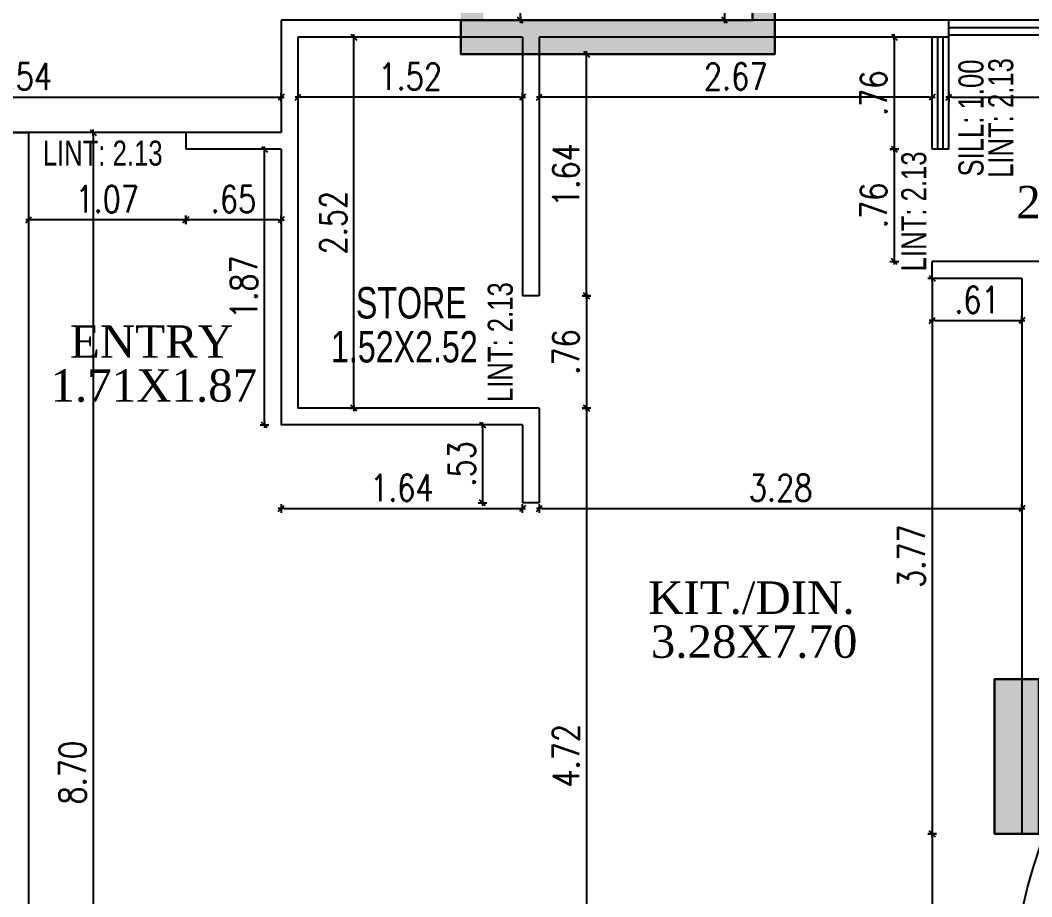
# Model space of a CAD drawing. Header units: inches. Extents: x 14235 to 14499, y 0 to 2549.
# Drawn here: x 14306.08 to 14312.95, y 2358.9 to 2364.85 of the extents above; entities that cross this region are included whole.
import ezdxf
from ezdxf.enums import TextEntityAlignment as Align

# ---------------------------------------------------------------- set-up
doc = ezdxf.new("R2010")
doc.units = ezdxf.units.IN
doc.header["$LTSCALE"] = 0.25
doc.header["$MEASUREMENT"] = 0
doc.header["$PDMODE"] = 35
doc.layers.add('P-COL', color=7, linetype='Continuous', lineweight=30)
doc.layers.add('P-COLHAT', color=8, linetype='Continuous', lineweight=25)
for name, color, linetype in [('steel', 251, 'Continuous'), ('text-large', 7, 'Continuous'), ('wall', 7, 'Continuous'), ('wall hatch', 7, 'Continuous'), ('windows', 106, 'Continuous'), ('WORK TEX', 6, 'Continuous'), ('WORKING DIM', 7, 'Continuous')]:
    doc.layers.add(name, color=color, linetype=linetype)
doc.styles.add('ARIAL', font='TIMES_0.TTF')
doc.styles.add('ARL', font='swisscl_0.ttf')
doc.styles.add('romans', font='romans.shx', dxfattribs={"width": 0.8})
doc.dimstyles.new('121', dxfattribs={"dimscale": 0.1, "dimtxt": 1.8, "dimasz": 0.2, "dimexe": 0.03125, "dimexo": 0.25, "dimgap": 0.5, "dimtad": 1, "dimzin": 4, "dimdsep": 46, "dimtxsty": 'romans', "dimblk1": 'MINITICK', "dimblk2": 'MINITICK', "dimsah": 1, "dimcen": 1, "dimse1": 1, "dimse2": 1, "dimclrd": 252, "dimclre": 256, "dimclrt": 7, "dimadec": 3, "dimazin": 0, "dimtfac": 0.8, "dimtix": 1, "dimtmove": 2, "dimatfit": 3, "dimfxl": 0, "dimtolj": 1, "dimtzin": 3, "dimarcsym": 0})

# ---------------------------------------------------------------- blocks, each defined once
blk = doc.blocks.new('B')
at = {"layer": 'P-COLHAT', "ltscale": 10}
blk.add_hatch(color=256, dxfattribs=at).paths.add_polyline_path([(13.6101, -13.2006), (15.5918, -13.2006), (15.5918, -9.1991), (13.6101, -9.1991), (13.6101, -8.9691), (15.7442, -8.9691), (15.7442, -13.4306), (13.6101, -13.4306)])
at = {"layer": 'P-COLHAT', "lineweight": 30}
blk.add_hatch(color=256, dxfattribs=at).paths.add_polyline_path([(17.5354, -17.6765), (17.2354, -17.6765), (17.2354, -18.7265), (17.5354, -18.7265)])
at = {"layer": 'P-COL', "ltscale": 10}
blk.add_lwpolyline([(13.6101, -13.2006), (15.5918, -13.2006), (15.5918, -9.1991), (13.6101, -9.1991), (13.6101, -8.9691), (15.7442, -8.9691), (15.7442, -13.4306), (13.6101, -13.4306)], close=True, dxfattribs=at)
at = {"layer": 'P-COL'}
blk.add_lwpolyline([(17.5354, -17.6765), (17.2354, -17.6765), (17.2354, -18.7265), (17.5354, -18.7265)], close=True, dxfattribs=at)
blk = doc.blocks.new('MINITICK')
at = {"color": 7}
for p, q in [((1, 1), (-1, -1)), ((-1, 0), (1, 0)), ((0, -1.5), (0, 1.5))]:
    blk.add_line(p, q, dxfattribs=at)
blk = doc.blocks.new('*D108')
at = {"layer": 'Defpoints', "color": 0, "transparency": 16777216}
for p in [(14309.2261, 2365.3663), (14309.4786, 2365.3663), (14309.2261, 2364.8518)]:
    blk.add_point(p, dxfattribs=at)
at = {"layer": 'WORKING DIM', "color": 252, "lineweight": -2, "transparency": 16777216}
blk.add_line((14309.4786, 2364.8718), (14309.4786, 2365.3463), dxfattribs=at)
at = {"layer": 'WORKING DIM', "color": 252, "lineweight": -2, "transparency": 16777216, "xscale": 0.02, "yscale": 0.02, "zscale": 0.02}
for p, rotation in [((14309.4786, 2365.3663), 90), ((14309.4786, 2364.8518), 270)]:
    blk.add_blockref('MINITICK', p, dxfattribs=dict(at, rotation=rotation))
at = {"layer": 'WORKING DIM', "color": 7, "transparency": 16777216, "insert": (14309.3386, 2365.109), "char_height": 0.18, "attachment_point": 5, "rotation": 90, "style": 'romans'}
blk.add_mtext('\\A1;.51', dxfattribs=at)
blk = doc.blocks.new('*D110')
at = {"layer": 'Defpoints', "color": 0, "transparency": 16777216}
for p in [(14310.6727, 2366.7954), (14310.6727, 2364.8518), (14310.8659, 2364.8518)]:
    blk.add_point(p, dxfattribs=at)
at = {"layer": 'WORKING DIM', "color": 252, "lineweight": -2, "transparency": 16777216}
blk.add_line((14310.8659, 2366.7754), (14310.8659, 2364.8718), dxfattribs=at)
at = {"layer": 'WORKING DIM', "color": 252, "lineweight": -2, "transparency": 16777216, "xscale": 0.02, "yscale": 0.02, "zscale": 0.02}
for p, rotation in [((14310.8659, 2366.7954), 90), ((14310.8659, 2364.8518), 270)]:
    blk.add_blockref('MINITICK', p, dxfattribs=dict(at, rotation=rotation))
at = {"layer": 'WORKING DIM', "color": 7, "transparency": 16777216, "insert": (14310.7259, 2365.8236), "char_height": 0.18, "attachment_point": 5, "rotation": 90, "style": 'romans'}
blk.add_mtext('\\A1;1.94', dxfattribs=at)
blk = doc.blocks.new('*D311')
at = {"layer": 'Defpoints', "color": 0, "transparency": 16777216}
for p in [(14304.3099, 2364.4707), (14307.8541, 2364.4707), (14307.8541, 2364.3295)]:
    blk.add_point(p, dxfattribs=at)
at = {"layer": 'WORKING DIM', "color": 252, "lineweight": -2, "transparency": 16777216}
blk.add_line((14304.3299, 2364.3295), (14307.8341, 2364.3295), dxfattribs=at)
at = {"layer": 'WORKING DIM', "color": 252, "lineweight": -2, "transparency": 16777216, "xscale": 0.02, "yscale": 0.02, "zscale": 0.02, "rotation": 180}
blk.add_blockref('MINITICK', (14304.3099, 2364.3295), dxfattribs=at)
at = {"layer": 'WORKING DIM', "color": 252, "lineweight": -2, "transparency": 16777216, "xscale": 0.02, "yscale": 0.02, "zscale": 0.02}
blk.add_blockref('MINITICK', (14307.8541, 2364.3295), dxfattribs=at)
at = {"layer": 'WORKING DIM', "color": 7, "transparency": 16777216, "insert": (14306.082, 2364.4695), "char_height": 0.18, "attachment_point": 5, "style": 'romans'}
blk.add_mtext('\\A1;3.54', dxfattribs=at)
blk = doc.blocks.new('*D111')
at = {"layer": 'Defpoints', "color": 0, "transparency": 16777216}
for p in [(14307.2062, 2363.9753), (14307.8541, 2363.9753), (14307.2062, 2363.4963)]:
    blk.add_point(p, dxfattribs=at)
at = {"layer": 'WORKING DIM', "color": 252, "lineweight": -2, "transparency": 16777216}
blk.add_line((14307.8341, 2363.4963), (14307.2262, 2363.4963), dxfattribs=at)
at = {"layer": 'WORKING DIM', "color": 252, "lineweight": -2, "transparency": 16777216, "xscale": 0.02, "yscale": 0.02, "zscale": 0.02, "rotation": 180}
blk.add_blockref('MINITICK', (14307.2062, 2363.4963), dxfattribs=at)
at = {"layer": 'WORKING DIM', "color": 252, "lineweight": -2, "transparency": 16777216, "xscale": 0.02, "yscale": 0.02, "zscale": 0.02}
blk.add_blockref('MINITICK', (14307.8541, 2363.4963), dxfattribs=at)
at = {"layer": 'WORKING DIM', "color": 7, "transparency": 16777216, "insert": (14307.5302, 2363.6363), "char_height": 0.18, "attachment_point": 5, "style": 'romans'}
blk.add_mtext('\\A1;.65', dxfattribs=at)
blk = doc.blocks.new('*D112')
at = {"layer": 'Defpoints', "color": 0, "transparency": 16777216}
for p in [(14306.1392, 2364.0324), (14307.2062, 2364.0324), (14306.1392, 2363.4963)]:
    blk.add_point(p, dxfattribs=at)
at = {"layer": 'WORKING DIM', "color": 252, "lineweight": -2, "transparency": 16777216}
blk.add_line((14307.1862, 2363.4963), (14306.1592, 2363.4963), dxfattribs=at)
at = {"layer": 'WORKING DIM', "color": 252, "lineweight": -2, "transparency": 16777216, "xscale": 0.02, "yscale": 0.02, "zscale": 0.02, "rotation": 180}
blk.add_blockref('MINITICK', (14306.1392, 2363.4963), dxfattribs=at)
at = {"layer": 'WORKING DIM', "color": 252, "lineweight": -2, "transparency": 16777216, "xscale": 0.02, "yscale": 0.02, "zscale": 0.02}
blk.add_blockref('MINITICK', (14307.2062, 2363.4963), dxfattribs=at)
at = {"layer": 'WORKING DIM', "color": 7, "transparency": 16777216, "insert": (14306.6727, 2363.6363), "char_height": 0.18, "attachment_point": 5, "style": 'romans'}
blk.add_mtext('\\A1;1.07', dxfattribs=at)
blk = doc.blocks.new('*D113')
at = {"layer": 'Defpoints', "color": 0, "transparency": 16777216}
for p in [(14307.7411, 2363.9753), (14307.8541, 2363.9753), (14307.8541, 2362.1031)]:
    blk.add_point(p, dxfattribs=at)
at = {"layer": 'WORKING DIM', "color": 252, "lineweight": -2, "transparency": 16777216}
blk.add_line((14307.7411, 2362.1231), (14307.7411, 2363.9553), dxfattribs=at)
at = {"layer": 'WORKING DIM', "color": 252, "lineweight": -2, "transparency": 16777216, "xscale": 0.02, "yscale": 0.02, "zscale": 0.02}
for p, rotation in [((14307.7411, 2363.9753), 90), ((14307.7411, 2362.1031), 270)]:
    blk.add_blockref('MINITICK', p, dxfattribs=dict(at, rotation=rotation))
at = {"layer": 'WORKING DIM', "color": 7, "transparency": 16777216, "insert": (14307.6011, 2363.0392), "char_height": 0.18, "attachment_point": 5, "rotation": 90, "style": 'romans'}
blk.add_mtext('\\A1;1.87', dxfattribs=at)
blk = doc.blocks.new('*D114')
at = {"layer": 'Defpoints', "color": 0, "transparency": 16777216}
for p in [(14307.8541, 2362.1031), (14309.4928, 2362.1031), (14309.4928, 2361.5363)]:
    blk.add_point(p, dxfattribs=at)
at = {"layer": 'WORKING DIM', "color": 252, "lineweight": -2, "transparency": 16777216}
blk.add_line((14307.8741, 2361.5363), (14309.4728, 2361.5363), dxfattribs=at)
at = {"layer": 'WORKING DIM', "color": 252, "lineweight": -2, "transparency": 16777216, "xscale": 0.02, "yscale": 0.02, "zscale": 0.02, "rotation": 180}
blk.add_blockref('MINITICK', (14307.8541, 2361.5363), dxfattribs=at)
at = {"layer": 'WORKING DIM', "color": 252, "lineweight": -2, "transparency": 16777216, "xscale": 0.02, "yscale": 0.02, "zscale": 0.02}
blk.add_blockref('MINITICK', (14309.4928, 2361.5363), dxfattribs=at)
at = {"layer": 'WORKING DIM', "color": 7, "transparency": 16777216, "insert": (14308.6735, 2361.6763), "char_height": 0.18, "attachment_point": 5, "style": 'romans'}
blk.add_mtext('\\A1;1.64', dxfattribs=at)
blk = doc.blocks.new('*D115')
at = {"layer": 'Defpoints', "color": 0, "transparency": 16777216}
for p in [(14309.4928, 2362.1031), (14309.2212, 2361.5744), (14309.4928, 2361.5744)]:
    blk.add_point(p, dxfattribs=at)
at = {"layer": 'WORKING DIM', "color": 252, "lineweight": -2, "transparency": 16777216}
blk.add_line((14309.2212, 2362.0831), (14309.2212, 2361.5944), dxfattribs=at)
at = {"layer": 'WORKING DIM', "color": 252, "lineweight": -2, "transparency": 16777216, "xscale": 0.02, "yscale": 0.02, "zscale": 0.02}
for p, rotation in [((14309.2212, 2362.1031), 90), ((14309.2212, 2361.5744), 270)]:
    blk.add_blockref('MINITICK', p, dxfattribs=dict(at, rotation=rotation))
at = {"layer": 'WORKING DIM', "color": 7, "transparency": 16777216, "insert": (14309.0812, 2361.8388), "char_height": 0.18, "attachment_point": 5, "rotation": 90, "style": 'romans'}
blk.add_mtext('\\A1;.53', dxfattribs=at)
blk = doc.blocks.new('*D116')
at = {"layer": 'Defpoints', "color": 0, "transparency": 16777216}
for p in [(14312.2748, 2364.7375), (14312.018, 2363.9753), (14312.3892, 2363.9753)]:
    blk.add_point(p, dxfattribs=at)
at = {"layer": 'WORKING DIM', "color": 252, "lineweight": -2, "transparency": 16777216}
blk.add_line((14312.018, 2364.7175), (14312.018, 2363.9953), dxfattribs=at)
at = {"layer": 'WORKING DIM', "color": 252, "lineweight": -2, "transparency": 16777216, "xscale": 0.02, "yscale": 0.02, "zscale": 0.02}
for p, rotation in [((14312.018, 2364.7375), 90), ((14312.018, 2363.9753), 270)]:
    blk.add_blockref('MINITICK', p, dxfattribs=dict(at, rotation=rotation))
at = {"layer": 'WORKING DIM', "color": 7, "transparency": 16777216, "insert": (14311.878, 2364.3564), "char_height": 0.18, "attachment_point": 5, "rotation": 90, "style": 'romans'}
blk.add_mtext('\\A1;.76', dxfattribs=at)
blk = doc.blocks.new('*D117')
at = {"layer": 'Defpoints', "color": 0, "transparency": 16777216}
for p in [(14312.2748, 2363.0988), (14312.8846, 2363.0988), (14312.8846, 2362.8129)]:
    blk.add_point(p, dxfattribs=at)
at = {"layer": 'WORKING DIM', "color": 252, "lineweight": -2, "transparency": 16777216}
blk.add_line((14312.2948, 2362.8129), (14312.8646, 2362.8129), dxfattribs=at)
at = {"layer": 'WORKING DIM', "color": 252, "lineweight": -2, "transparency": 16777216, "xscale": 0.02, "yscale": 0.02, "zscale": 0.02, "rotation": 180}
blk.add_blockref('MINITICK', (14312.2748, 2362.8129), dxfattribs=at)
at = {"layer": 'WORKING DIM', "color": 252, "lineweight": -2, "transparency": 16777216, "xscale": 0.02, "yscale": 0.02, "zscale": 0.02}
blk.add_blockref('MINITICK', (14312.8846, 2362.8129), dxfattribs=at)
at = {"layer": 'WORKING DIM', "color": 7, "transparency": 16777216, "insert": (14312.5797, 2362.9529), "char_height": 0.18, "attachment_point": 5, "style": 'romans'}
blk.add_mtext('\\A1;.61', dxfattribs=at)
blk = doc.blocks.new('*D118')
at = {"layer": 'Defpoints', "color": 0, "transparency": 16777216}
for p in [(14312.2748, 2363.9753), (14312.018, 2363.2131), (14312.2748, 2363.2131)]:
    blk.add_point(p, dxfattribs=at)
at = {"layer": 'WORKING DIM', "color": 252, "lineweight": -2, "transparency": 16777216}
blk.add_line((14312.018, 2363.9553), (14312.018, 2363.2331), dxfattribs=at)
at = {"layer": 'WORKING DIM', "color": 252, "lineweight": -2, "transparency": 16777216, "xscale": 0.02, "yscale": 0.02, "zscale": 0.02}
for p, rotation in [((14312.018, 2363.9753), 90), ((14312.018, 2363.2131), 270)]:
    blk.add_blockref('MINITICK', p, dxfattribs=dict(at, rotation=rotation))
at = {"layer": 'WORKING DIM', "color": 7, "transparency": 16777216, "insert": (14311.878, 2363.5942), "char_height": 0.18, "attachment_point": 5, "rotation": 90, "style": 'romans'}
blk.add_mtext('\\A1;.76', dxfattribs=at)
blk = doc.blocks.new('*D119')
at = {"layer": 'Defpoints', "color": 0, "transparency": 16777216}
for p in [(14309.6071, 2364.5556), (14312.2748, 2364.5556), (14309.6071, 2364.3295)]:
    blk.add_point(p, dxfattribs=at)
at = {"layer": 'WORKING DIM', "color": 252, "lineweight": -2, "transparency": 16777216}
blk.add_line((14312.2548, 2364.3295), (14309.6271, 2364.3295), dxfattribs=at)
at = {"layer": 'WORKING DIM', "color": 252, "lineweight": -2, "transparency": 16777216, "xscale": 0.02, "yscale": 0.02, "zscale": 0.02, "rotation": 180}
blk.add_blockref('MINITICK', (14309.6071, 2364.3295), dxfattribs=at)
at = {"layer": 'WORKING DIM', "color": 252, "lineweight": -2, "transparency": 16777216, "xscale": 0.02, "yscale": 0.02, "zscale": 0.02}
blk.add_blockref('MINITICK', (14312.2748, 2364.3295), dxfattribs=at)
at = {"layer": 'WORKING DIM', "color": 7, "transparency": 16777216, "insert": (14310.941, 2364.4695), "char_height": 0.18, "attachment_point": 5, "style": 'romans'}
blk.add_mtext('\\A1;2.67', dxfattribs=at)
blk = doc.blocks.new('*D120')
at = {"layer": 'Defpoints', "color": 0, "transparency": 16777216}
for p in [(14309.6836, 2364.6218), (14309.9281, 2364.6218), (14309.6071, 2362.9797)]:
    blk.add_point(p, dxfattribs=at)
at = {"layer": 'WORKING DIM', "color": 252, "lineweight": -2, "transparency": 16777216}
blk.add_line((14309.9281, 2362.9997), (14309.9281, 2364.6018), dxfattribs=at)
at = {"layer": 'WORKING DIM', "color": 252, "lineweight": -2, "transparency": 16777216, "xscale": 0.02, "yscale": 0.02, "zscale": 0.02}
for p, rotation in [((14309.9281, 2364.6218), 90), ((14309.9281, 2362.9797), 270)]:
    blk.add_blockref('MINITICK', p, dxfattribs=dict(at, rotation=rotation))
at = {"layer": 'WORKING DIM', "color": 7, "transparency": 16777216, "insert": (14309.7881, 2363.8007), "char_height": 0.18, "attachment_point": 5, "rotation": 90, "style": 'romans'}
blk.add_mtext('\\A1;1.64', dxfattribs=at)
blk = doc.blocks.new('*D121')
at = {"layer": 'Defpoints', "color": 0, "transparency": 16777216}
for p in [(14309.4928, 2362.9797), (14309.4928, 2362.2175), (14309.9281, 2362.2175)]:
    blk.add_point(p, dxfattribs=at)
at = {"layer": 'WORKING DIM', "color": 252, "lineweight": -2, "transparency": 16777216}
blk.add_line((14309.9281, 2362.9597), (14309.9281, 2362.2375), dxfattribs=at)
at = {"layer": 'WORKING DIM', "color": 252, "lineweight": -2, "transparency": 16777216, "xscale": 0.02, "yscale": 0.02, "zscale": 0.02}
for p, rotation in [((14309.9281, 2362.9797), 90), ((14309.9281, 2362.2175), 270)]:
    blk.add_blockref('MINITICK', p, dxfattribs=dict(at, rotation=rotation))
at = {"layer": 'WORKING DIM', "color": 7, "transparency": 16777216, "insert": (14309.7881, 2362.5986), "char_height": 0.18, "attachment_point": 5, "rotation": 90, "style": 'romans'}
blk.add_mtext('\\A1;.76', dxfattribs=at)
blk = doc.blocks.new('*D122')
at = {"layer": 'Defpoints', "color": 0, "transparency": 16777216}
for p in [(14312.8846, 2363.0988), (14312.2748, 2359.3259), (14312.8846, 2359.3259)]:
    blk.add_point(p, dxfattribs=at)
at = {"layer": 'WORKING DIM', "color": 252, "lineweight": -2, "transparency": 16777216}
blk.add_line((14312.2748, 2363.0788), (14312.2748, 2359.3459), dxfattribs=at)
at = {"layer": 'WORKING DIM', "color": 252, "lineweight": -2, "transparency": 16777216, "xscale": 0.02, "yscale": 0.02, "zscale": 0.02}
for p, rotation in [((14312.2748, 2363.0988), 90), ((14312.2748, 2359.3259), 270)]:
    blk.add_blockref('MINITICK', p, dxfattribs=dict(at, rotation=rotation))
at = {"layer": 'WORKING DIM', "color": 7, "transparency": 16777216, "insert": (14312.1348, 2361.2123), "char_height": 0.18, "attachment_point": 5, "rotation": 90, "style": 'romans'}
blk.add_mtext('\\A1;3.77', dxfattribs=at)
blk = doc.blocks.new('*D123')
at = {"layer": 'Defpoints', "color": 0, "transparency": 16777216}
for p in [(14307.9684, 2364.5451), (14309.4928, 2364.5451), (14307.9684, 2364.3295)]:
    blk.add_point(p, dxfattribs=at)
at = {"layer": 'WORKING DIM', "color": 252, "lineweight": -2, "transparency": 16777216}
blk.add_line((14309.4728, 2364.3295), (14307.9884, 2364.3295), dxfattribs=at)
at = {"layer": 'WORKING DIM', "color": 252, "lineweight": -2, "transparency": 16777216, "xscale": 0.02, "yscale": 0.02, "zscale": 0.02, "rotation": 180}
blk.add_blockref('MINITICK', (14307.9684, 2364.3295), dxfattribs=at)
at = {"layer": 'WORKING DIM', "color": 252, "lineweight": -2, "transparency": 16777216, "xscale": 0.02, "yscale": 0.02, "zscale": 0.02}
blk.add_blockref('MINITICK', (14309.4928, 2364.3295), dxfattribs=at)
at = {"layer": 'WORKING DIM', "color": 7, "transparency": 16777216, "insert": (14308.7306, 2364.4695), "char_height": 0.18, "attachment_point": 5, "style": 'romans'}
blk.add_mtext('\\A1;1.52', dxfattribs=at)
blk = doc.blocks.new('*D124')
at = {"layer": 'Defpoints', "color": 0, "transparency": 16777216}
for p in [(14308.3482, 2364.7375), (14308.7306, 2364.7375), (14308.476, 2362.2175)]:
    blk.add_point(p, dxfattribs=at)
at = {"layer": 'WORKING DIM', "color": 252, "lineweight": -2, "transparency": 16777216}
blk.add_line((14308.3482, 2362.2375), (14308.3482, 2364.7175), dxfattribs=at)
at = {"layer": 'WORKING DIM', "color": 252, "lineweight": -2, "transparency": 16777216, "xscale": 0.02, "yscale": 0.02, "zscale": 0.02}
for p, rotation in [((14308.3482, 2364.7375), 90), ((14308.3482, 2362.2175), 270)]:
    blk.add_blockref('MINITICK', p, dxfattribs=dict(at, rotation=rotation))
at = {"layer": 'WORKING DIM', "color": 7, "transparency": 16777216, "insert": (14308.2082, 2363.4775), "char_height": 0.18, "attachment_point": 5, "rotation": 90, "style": 'romans'}
blk.add_mtext('\\A1;2.52', dxfattribs=at)
blk = doc.blocks.new('*D125')
at = {"layer": 'Defpoints', "color": 0, "transparency": 16777216}
for p in [(14309.6071, 2362.2175), (14309.55, 2357.4966), (14309.9281, 2357.4966)]:
    blk.add_point(p, dxfattribs=at)
at = {"layer": 'WORKING DIM', "color": 252, "lineweight": -2, "transparency": 16777216}
blk.add_line((14309.9281, 2362.1975), (14309.9281, 2357.5166), dxfattribs=at)
at = {"layer": 'WORKING DIM', "color": 252, "lineweight": -2, "transparency": 16777216, "xscale": 0.02, "yscale": 0.02, "zscale": 0.02}
for p, rotation in [((14309.9281, 2362.2175), 90), ((14309.9281, 2357.4966), 270)]:
    blk.add_blockref('MINITICK', p, dxfattribs=dict(at, rotation=rotation))
at = {"layer": 'WORKING DIM', "color": 7, "transparency": 16777216, "insert": (14309.7881, 2359.857), "char_height": 0.18, "attachment_point": 5, "rotation": 90, "style": 'romans'}
blk.add_mtext('\\A1;4.72', dxfattribs=at)
blk = doc.blocks.new('*D140')
at = {"layer": 'Defpoints', "color": 0, "transparency": 16777216}
for p in [(14312.6989, 2359.3259), (14312.2748, 2357.4966), (14312.6989, 2357.4966)]:
    blk.add_point(p, dxfattribs=at)
at = {"layer": 'WORKING DIM', "color": 252, "lineweight": -2, "transparency": 16777216}
blk.add_line((14312.2748, 2359.3059), (14312.2748, 2357.5166), dxfattribs=at)
at = {"layer": 'WORKING DIM', "color": 252, "lineweight": -2, "transparency": 16777216, "xscale": 0.02, "yscale": 0.02, "zscale": 0.02}
for p, rotation in [((14312.2748, 2359.3259), 90), ((14312.2748, 2357.4966), 270)]:
    blk.add_blockref('MINITICK', p, dxfattribs=dict(at, rotation=rotation))
at = {"layer": 'WORKING DIM', "color": 7, "transparency": 16777216, "insert": (14312.1348, 2358.4113), "char_height": 0.18, "attachment_point": 5, "rotation": 90, "style": 'romans'}
blk.add_mtext('\\A1;1.83', dxfattribs=at)
blk = doc.blocks.new('*D312')
at = {"layer": 'Defpoints', "color": 0, "transparency": 16777216}
for p in [(14312.3892, 2364.6622), (14314.7901, 2364.6622), (14314.7901, 2364.3295)]:
    blk.add_point(p, dxfattribs=at)
at = {"layer": 'WORKING DIM', "color": 252, "lineweight": -2, "transparency": 16777216}
blk.add_line((14312.4092, 2364.3295), (14314.7701, 2364.3295), dxfattribs=at)
at = {"layer": 'WORKING DIM', "color": 252, "lineweight": -2, "transparency": 16777216, "xscale": 0.02, "yscale": 0.02, "zscale": 0.02, "rotation": 180}
blk.add_blockref('MINITICK', (14312.3892, 2364.3295), dxfattribs=at)
at = {"layer": 'WORKING DIM', "color": 252, "lineweight": -2, "transparency": 16777216, "xscale": 0.02, "yscale": 0.02, "zscale": 0.02}
blk.add_blockref('MINITICK', (14314.7901, 2364.3295), dxfattribs=at)
at = {"layer": 'WORKING DIM', "color": 7, "transparency": 16777216, "insert": (14313.5896, 2364.4695), "char_height": 0.18, "attachment_point": 5, "style": 'romans'}
blk.add_mtext('\\A1;2.40', dxfattribs=at)
blk = doc.blocks.new('*D332')
at = {"layer": 'Defpoints', "color": 0, "transparency": 16777216}
for p in [(14306.2591, 2364.0896), (14306.3306, 2355.3931), (14306.5768, 2355.3931)]:
    blk.add_point(p, dxfattribs=at)
at = {"layer": 'WORKING DIM', "color": 252, "lineweight": -2, "transparency": 16777216}
blk.add_line((14306.5768, 2364.0696), (14306.5768, 2355.4131), dxfattribs=at)
at = {"layer": 'WORKING DIM', "color": 252, "lineweight": -2, "transparency": 16777216, "xscale": 0.02, "yscale": 0.02, "zscale": 0.02}
for p, rotation in [((14306.5768, 2364.0896), 90), ((14306.5768, 2355.3931), 270)]:
    blk.add_blockref('MINITICK', p, dxfattribs=dict(at, rotation=rotation))
at = {"layer": 'WORKING DIM', "color": 7, "transparency": 16777216, "insert": (14306.4368, 2359.7414), "char_height": 0.18, "attachment_point": 5, "rotation": 90, "style": 'romans'}
blk.add_mtext('\\A1;8.70', dxfattribs=at)
blk = doc.blocks.new('*D362')
at = {"layer": 'Defpoints', "color": 0, "transparency": 16777216}
for p in [(14309.6071, 2361.8959), (14312.8846, 2361.8959), (14312.8846, 2361.5363)]:
    blk.add_point(p, dxfattribs=at)
at = {"layer": 'WORKING DIM', "color": 252, "lineweight": -2, "transparency": 16777216}
blk.add_line((14309.6271, 2361.5363), (14312.8646, 2361.5363), dxfattribs=at)
at = {"layer": 'WORKING DIM', "color": 252, "lineweight": -2, "transparency": 16777216, "xscale": 0.02, "yscale": 0.02, "zscale": 0.02, "rotation": 180}
blk.add_blockref('MINITICK', (14309.6071, 2361.5363), dxfattribs=at)
at = {"layer": 'WORKING DIM', "color": 252, "lineweight": -2, "transparency": 16777216, "xscale": 0.02, "yscale": 0.02, "zscale": 0.02}
blk.add_blockref('MINITICK', (14312.8846, 2361.5363), dxfattribs=at)
at = {"layer": 'WORKING DIM', "color": 7, "transparency": 16777216, "insert": (14311.2459, 2361.6763), "char_height": 0.18, "attachment_point": 5, "style": 'romans'}
blk.add_mtext('\\A1;3.28', dxfattribs=at)

msp = doc.modelspace()

# ---------------------------------------------------------------- hatches: boundary and pattern name
at = {"layer": 'wall hatch'}
h = msp.add_hatch(color=8, dxfattribs=at)
h.dxf.hatch_style = 1
h.paths.add_polyline_path([(14309.2261, 2368.8533), (14309.0736, 2368.8533), (14309.0736, 2368.3388), (14309.2261, 2368.3388)], flags=17)
h.paths.add_polyline_path([(14309.2261, 2367.4242), (14309.0736, 2367.4242), (14309.0736, 2366.2809), (14309.2261, 2366.2809), (14309.2261, 2366.7954), (14311.0553, 2366.7954), (14311.0553, 2364.8518), (14311.2078, 2364.8518), (14311.2078, 2368.8533), (14311.0553, 2368.8533), (14311.0553, 2366.9097), (14309.2261, 2366.9097)])
h.paths.add_polyline_path([(14309.2261, 2365.3663), (14309.0736, 2365.3663), (14309.0736, 2364.8518), (14309.2261, 2364.8518)], flags=17)

# ---------------------------------------------------------------- linework, layer by layer
at = {"layer": 'steel'}
for p, q in [((14314.7901, 2364.8518), (14312.3892, 2364.8518)), ((14314.7901, 2364.801), (14312.3892, 2364.801)), ((14314.7901, 2364.7502), (14312.3892, 2364.7502))]:
    msp.add_line(p, q, dxfattribs=at)
at = {"layer": 'wall'}
for p, q in [((14307.8541, 2364.8518), (14307.8541, 2364.0896)), ((14312.3892, 2364.8518), (14307.8541, 2364.8518)), ((14312.3892, 2364.7375), (14312.3892, 2364.8518)), ((14307.9684, 2364.7375), (14307.9684, 2362.2175)), ((14309.4928, 2364.7375), (14307.9684, 2364.7375)), ((14309.4928, 2364.7375), (14309.4928, 2362.9797)), ((14309.6071, 2364.7375), (14309.6071, 2362.9797)), ((14312.3892, 2364.7375), (14309.6071, 2364.7375)), ((14306.1392, 2364.0896), (14306.0248, 2364.0896)), ((14306.0248, 2364.0896), (14306.1392, 2364.0896)), ((14306.1392, 2364.0896), (14306.1392, 2353.457)), ((14307.2062, 2364.0896), (14306.1392, 2364.0896)), ((14307.8541, 2364.0896), (14307.2062, 2364.0896)), ((14307.2062, 2364.0896), (14307.2062, 2363.9753)), ((14307.8541, 2363.9753), (14307.2062, 2363.9753)), ((14307.8541, 2363.9753), (14307.8541, 2362.1031)), ((14312.3892, 2363.9753), (14312.2748, 2363.9753)), ((14314.7901, 2363.2131), (14312.2748, 2363.2131)), ((14312.2748, 2363.0988), (14312.2748, 2363.2131)), ((14312.8846, 2363.0988), (14312.2748, 2363.0988)), ((14312.8846, 2363.0988), (14312.8846, 2359.3259)), ((14309.6071, 2362.9797), (14309.4928, 2362.9797)), ((14309.6071, 2362.2175), (14307.9684, 2362.2175)), ((14309.6071, 2362.2175), (14309.6071, 2361.5744)), ((14309.4928, 2362.1031), (14307.8541, 2362.1031)), ((14309.4928, 2362.1031), (14309.4928, 2361.5744)), ((14309.6071, 2361.5744), (14309.4928, 2361.5744)), ((14312.8846, 2359.3259), (14312.9989, 2359.3259))]:
    msp.add_line(p, q, dxfattribs=at)
at = {"layer": 'wall', "color": 2}
msp.add_circle((14315.8033, 2358.2179), 2.9746, dxfattribs=at)
at = {"layer": 'windows'}
for p, q in [((14312.2748, 2363.9753), (14312.2748, 2364.7375)), ((14312.3129, 2363.9753), (14312.3129, 2364.7375)), ((14312.3511, 2363.9753), (14312.3511, 2364.7375)), ((14312.3892, 2363.9753), (14312.3892, 2364.7375))]:
    msp.add_line(p, q, dxfattribs=at)

# ---------------------------------------------------------------- block references
at = {"layer": 'P-COL'}
msp.add_blockref('B', (14295.4636, 2378.0524), dxfattribs=at)

# ---------------------------------------------------------------- texts
at = {"layer": 'text-large'}
for s, height, style, p in [('2.40X1.54', 0.22, 'ARIAL', (14313.5483, 2363.6169)), ('STORE', 0.21325, 'ARL', (14308.7381, 2362.9329)), ('ENTRY', 0.22, 'ARIAL', (14306.9738, 2362.6697)), ('1.52X2.52', 0.21325, 'ARL', (14308.6907, 2362.6345)), ('1.71X1.87', 0.22, 'ARIAL', (14306.9894, 2362.3712)), ('KIT./DIN.', 0.22, 'ARIAL', (14311.0474, 2360.9304)), ('3.28X7.70', 0.22, 'ARIAL', (14311.0661, 2360.6319))]:
    msp.add_text(s, height=height, dxfattribs=dict(at, style=style)).set_placement(p, align=Align.MIDDLE_CENTER)
at = {"layer": 'WORK TEX', "style": 'ARL'}
for s, p in [('SILL: 1.00', (14312.539, 2364.1878)), ('LINT: 2.13', (14312.7409, 2364.1878)), ('LINT: 2.13', (14312.1502, 2363.5537)), ('LINT: 2.13', (14309.3421, 2362.6654))]:
    msp.add_text(s, height=0.17, rotation=90, dxfattribs=at).set_placement(p, align=Align.MIDDLE_CENTER)
msp.add_text('LINT: 2.13', height=0.17, dxfattribs=at).set_placement((14306.6419, 2363.9497), align=Align.MIDDLE_CENTER)

# ---------------------------------------------------------------- dimensions: what is measured, and where the dimension line sits
at = {"layer": 'WORKING DIM'}
for base, p1, p2, angle, picture, middle in [((14310.8659, 2364.8518), (14310.6727, 2366.7954), (14310.6727, 2364.8518), 90, '*D110', (14310.7259, 2365.8236)), ((14309.4786, 2365.3663), (14309.2261, 2364.8518), (14309.2261, 2365.3663), 90, '*D108', (14309.3386, 2365.109)), ((14308.3482, 2364.7375), (14308.476, 2362.2175), (14308.7306, 2364.7375), 90, '*D124', (14308.2082, 2363.4775)), ((14312.018, 2363.9753), (14312.2748, 2364.7375), (14312.3892, 2363.9753), 90, '*D116', (14311.878, 2364.3564)), ((14309.9281, 2364.6218), (14309.6071, 2362.9797), (14309.6836, 2364.6218), 90, '*D120', (14309.7881, 2363.8007)), ((14307.9684, 2364.3295), (14309.4928, 2364.5451), (14307.9684, 2364.5451), 180, '*D123', (14308.7306, 2364.4695)), ((14309.6071, 2364.3295), (14312.2748, 2364.5556), (14309.6071, 2364.5556), 180, '*D119', (14310.941, 2364.4695)), ((14306.5768, 2355.3931), (14306.2591, 2364.0896), (14306.3306, 2355.3931), 90, '*D332', (14306.4368, 2359.7414)), ((14306.1392, 2363.4963), (14307.2062, 2364.0324), (14306.1392, 2364.0324), 180, '*D112', (14306.6727, 2363.6363)), ((14307.2062, 2363.4963), (14307.8541, 2363.9753), (14307.2062, 2363.9753), 180, '*D111', (14307.5302, 2363.6363)), ((14307.7411, 2363.9753), (14307.8541, 2362.1031), (14307.8541, 2363.9753), 90, '*D113', (14307.6011, 2363.0392)), ((14312.018, 2363.2131), (14312.2748, 2363.9753), (14312.2748, 2363.2131), 90, '*D118', (14311.878, 2363.5942)), ((14312.2748, 2359.3259), (14312.8846, 2363.0988), (14312.8846, 2359.3259), 90, '*D122', (14312.1348, 2361.2123)), ((14312.8846, 2362.8129), (14312.2748, 2363.0988), (14312.8846, 2363.0988), 180, '*D117', (14312.5797, 2362.9529)), ((14309.9281, 2362.2175), (14309.4928, 2362.9797), (14309.4928, 2362.2175), 90, '*D121', (14309.7881, 2362.5986)), ((14309.9281, 2357.4966), (14309.6071, 2362.2175), (14309.55, 2357.4966), 90, '*D125', (14309.7881, 2359.857)), ((14309.4928, 2361.5363), (14307.8541, 2362.1031), (14309.4928, 2362.1031), 180, '*D114', (14308.6735, 2361.6763)), ((14309.2212, 2361.5744), (14309.4928, 2362.1031), (14309.4928, 2361.5744), 90, '*D115', (14309.0812, 2361.8388)), ((14312.2748, 2357.4966), (14312.6989, 2359.3259), (14312.6989, 2357.4966), 90, '*D140', (14312.1348, 2358.4113))]:
    dim = msp.add_linear_dim(base=base, p1=p1, p2=p2, angle=angle, dimstyle='121', override={"dimfxl": 0.18, "dimfxlon": 1}, dxfattribs=at)
    dim.commit()
    dim.dimension.update_dxf_attribs({"geometry": picture, "text_midpoint": middle})
for base, p1, p2, picture, middle in [((14314.7901, 2364.3295), (14312.3892, 2364.6622), (14314.7901, 2364.6622), '*D312', (14313.5896, 2364.4695)), ((14307.8541, 2364.3295), (14304.3099, 2364.4707), (14307.8541, 2364.4707), '*D311', (14306.082, 2364.4695)), ((14312.8846, 2361.5363), (14309.6071, 2361.8959), (14312.8846, 2361.8959), '*D362', (14311.2459, 2361.6763))]:
    dim = msp.add_linear_dim(base=base, p1=p1, p2=p2, dimstyle='121', override={"dimfxl": 0.18, "dimfxlon": 1}, dxfattribs=at)
    dim.commit()
    dim.dimension.update_dxf_attribs({"geometry": picture, "text_midpoint": middle})

doc.saveas('drawing.dxf')
